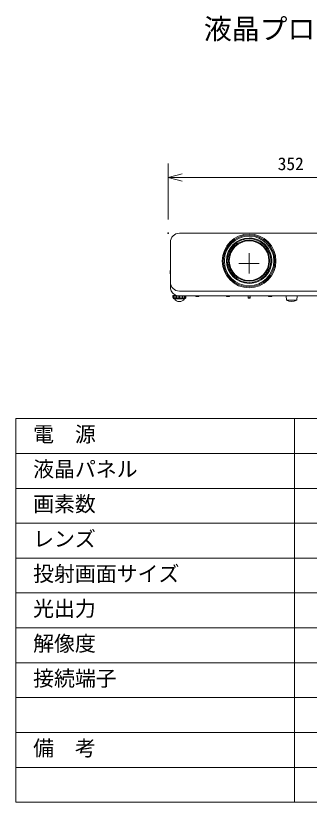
# Model space of a CAD drawing. Units: millimetres, scale not verified. Extents: x -63 to 62, y -56 to 57.
# Drawn here: x -62.5 to -20.4, y -56.2 to 56.5 of the extents above; entities that cross this region are included whole.
import ezdxf
from ezdxf.enums import TextEntityAlignment as Align

# ---------------------------------------------------------------- set-up
doc = ezdxf.new("R2010")
doc.units = ezdxf.units.MM
doc.header["$LTSCALE"] = 0.125
doc.header["$PDMODE"] = 32
doc.header["$PDSIZE"] = 0.0625
for name, color, linetype, lineweight in [('0-0_0', 7, 'Continuous', 9), ('0-2_WAKU', 1, 'Continuous', 18), ('0-4_GAIKEI', 1, 'Continuous', 18), ('0-5_SUNPO', 7, 'Continuous', 9)]:
    doc.layers.add(name, color=color, linetype=linetype, lineweight=lineweight)
doc.layers.add('0-1_DEFPOINTS', color=7, linetype='Continuous')
doc.layers.add('0-3_MOJI1', color=7, linetype='Continuous')
doc.styles.add('ＭＳ ゴシック', font='')
doc.styles.get('ＭＳ ゴシック').set_extended_font_data('MS Gothic')

# ---------------------------------------------------------------- blocks, each defined once
blk = doc.blocks.new('_OPEN30')
at = {"layer": '0-0_0'}
blk.add_line((0, 0), (-1, 0), dxfattribs=at)
blk.add_lwpolyline([(-1, 0.26795), (0, 0), (-1, -0.26795)], dxfattribs=at)
blk = doc.blocks.new('D6')
at = {"layer": '0-1_DEFPOINTS'}
for p in [(-11.0535, 23.9706), (-46.2535, 15.9706), (-11.0535, 15.9706)]:
    blk.add_point(p, dxfattribs=at)
at = {"layer": '0-5_SUNPO'}
for p, q in [((-46.2535, 17.9706), (-46.2535, 25.9706)), ((-11.0535, 17.9706), (-11.0535, 25.9706)), ((-44.2535, 23.9706), (-13.0535, 23.9706))]:
    blk.add_line(p, q, dxfattribs=at)
at = {"layer": '0-5_SUNPO', "xscale": 2, "yscale": 2, "rotation": 180}
blk.add_blockref('_OPEN30', (-46.2535, 23.9706), dxfattribs=at)
at = {"layer": '0-5_SUNPO', "xscale": 2, "yscale": 2}
blk.add_blockref('_OPEN30', (-11.0535, 23.9706), dxfattribs=at)
at = {"layer": '0-5_SUNPO', "style": 'ＭＳ ゴシック'}
blk.add_text('352', height=1.833, dxfattribs=at).set_placement((-30.5285, 24.4706), align=Align.BOTTOM_LEFT)

msp = doc.modelspace()

# ---------------------------------------------------------------- linework, layer by layer
at = {"layer": '0-2_WAKU', "color": 4}
for p, q in [((-62.5382, -1.2383), (-62.5382, -56.2383)), ((-62.5382, -1.2383), (62.4618, -1.2383)), ((-22.5382, -1.2383), (-22.5382, -56.2383)), ((62.4618, -56.2383), (-62.5382, -56.2383))]:
    msp.add_line(p, q, dxfattribs=at)
at = {"layer": '0-2_WAKU'}
for p, q in [((-62.5382, -6.2383), (62.4618, -6.2383)), ((-62.5382, -11.2383), (62.4618, -11.2383)), ((-62.5382, -16.2383), (62.4618, -16.2383)), ((-62.5382, -21.2383), (62.4618, -21.2383)), ((-62.5382, -26.2383), (62.4618, -26.2383)), ((-62.5382, -31.2383), (62.4618, -31.2383)), ((-62.5382, -36.2383), (62.4618, -36.2383)), ((-62.5382, -41.2383), (62.4618, -41.2383)), ((-62.5382, -46.2383), (62.4618, -46.2383)), ((-62.5382, -51.2383), (62.4618, -51.2383))]:
    msp.add_line(p, q, dxfattribs=at)
at = {"layer": '0-4_GAIKEI', "color": 7}
for p, q in [((-39.0385, 25.3325), (-6.4385, 25.3325)), ((-40.3385, 24.0325), (-40.3385, 23.8825)), ((-40.3385, 18.3325), (-40.3385, 23.8825)), ((-40.3385, 18.3325), (-40.3385, 18.3302)), ((-40.3385, 18.3302), (-40.3385, 17.5192)), ((-6.4385, 17.0325), (-39.0385, 17.0325)), ((-39.9685, 16.3825), (-39.9685, 16.1146)), ((-39.9385, 16.0378), (-39.9385, 16.0845)), ((-39.886, 16.4125), (-39.9379, 16.4125)), ((-39.9363, 16.0971), (-39.9363, 16.1146)), ((-39.6396, 16.4125), (-39.886, 16.4125)), ((-39.6396, 16.4125), (-39.4877, 16.4125)), ((-39.5885, 16.4125), (-39.5885, 16.455)), ((-39.0507, 16.3326), (-39.0435, 16.3326)), ((-38.1413, 16.3325), (-38.1413, 16.1146)), ((-38.1413, 16.1146), (-38.1413, 16.0971)), ((-38.1385, 16.0378), (-38.1385, 16.0845)), ((-38.1085, 16.1146), (-38.1085, 16.3325)), ((-33.9395, 16.3326), (-33.9395, 16.3326)), ((-32.8419, 16.3326), (-32.8096, 16.3326)), ((-32.6499, 16.3326), (-32.6498, 16.3326))]:
    msp.add_line(p, q, dxfattribs=at)
at = {"layer": '0-4_GAIKEI', "color": 7, "lineweight": 9}
for p, q in [((-29.0385, 19.5588), (-29.0385, 22.4663)), ((-27.5848, 21.0126), (-30.4923, 21.0126))]:
    msp.add_line(p, q, dxfattribs=at)
at = {"layer": '0-4_GAIKEI'}
for p, q in [((-40.3885, 20.0025), (-40.3385, 20.0025)), ((-40.3885, 19.7525), (-40.3885, 20.0025)), ((-40.3885, 19.7525), (-40.3385, 19.7525)), ((-40.3885, 19.5026), (-40.3885, 19.7525)), ((-40.3885, 19.5026), (-40.3385, 19.5026)), ((-39.9317, 16.0125), (-38.1454, 16.0125)), ((-39.864, 16.3825), (-39.864, 16.1146)), ((-39.8178, 16.3825), (-39.8178, 16.1146)), ((-39.5478, 16.3625), (-39.5478, 16.1146)), ((-39.542, 16.0982), (-39.542, 16.0972)), ((-39.4596, 16.4034), (-39.4596, 16.1146)), ((-39.4205, 16.3856), (-39.4219, 16.3825)), ((-39.1085, 16.3365), (-39.1085, 16.1146)), ((-39.0885, 16.1146), (-39.0885, 16.3334)), ((-38.9885, 16.3325), (-38.9885, 16.1146)), ((-38.6505, 16.3325), (-38.6505, 16.1146)), ((-38.6175, 16.1146), (-38.6175, 16.3325)), ((-38.2965, 16.3325), (-38.2965, 16.1146)), ((-38.2593, 16.1146), (-38.2593, 16.3325)), ((-38.2131, 16.1146), (-38.2131, 16.3325)), ((-36.6885, 16.2825), (-36.6885, 16.3326)), ((-36.4985, 16.2825), (-36.6885, 16.2825)), ((-36.2385, 16.2825), (-36.2385, 16.3326)), ((-32.4022, 16.3326), (-32.4021, 16.3326)), ((-32.2885, 16.2825), (-32.2885, 16.3326)), ((-29.1506, 16.0807), (-28.9265, 16.0807)), ((-29.148, 16.0003), (-28.9291, 16.0003)), ((-26.2385, 16.2825), (-26.2385, 16.3326)), ((-25.9785, 16.2825), (-25.9785, 16.3326)), ((-25.7885, 16.2825), (-25.7885, 16.3326)), ((-23.7385, 16.3326), (-23.686, 15.732)), ((-22.1911, 15.732), (-22.1385, 16.3326))]:
    msp.add_line(p, q, dxfattribs=at)
at = {"layer": '0-4_GAIKEI', "color": 7}
for points in [[(-40.3385, 17.5192), (-40.3148, 17.361), (-40.2718, 17.2069), (-40.2102, 17.0592), (-40.1309, 16.9202), (-40.0352, 16.792), (-39.9244, 16.6765), (-39.8003, 16.5755), (-39.6647, 16.4906), (-39.5197, 16.4229), (-39.3675, 16.3736), (-39.2103, 16.3433), (-39.0507, 16.3326)], [(-39.9358, 16.3625), (-39.9358, 16.1146), (-39.9358, 16.1103), (-39.9359, 16.1082), (-39.9359, 16.106), (-39.9361, 16.1022), (-39.9362, 16.0985), (-39.9365, 16.0952), (-39.9367, 16.0922), (-39.9368, 16.0906), (-39.937, 16.0893), (-39.9373, 16.0871), (-39.9374, 16.0861), (-39.9376, 16.0854), (-39.9377, 16.0848), (-39.9379, 16.0846), (-39.9379, 16.0845), (-39.9384, 16.0845), (-39.9385, 16.0845)], [(-39.9358, 16.3625), (-39.9344, 16.3739), (-39.9314, 16.3825)], [(-39.886, 16.4125), (-39.8865, 16.4125), (-39.8933, 16.412), (-39.8967, 16.4113), (-39.9001, 16.4104), (-39.9035, 16.4092), (-39.9068, 16.4078), (-39.91, 16.4061), (-39.9132, 16.4042), (-39.9158, 16.4022), (-39.9209, 16.3978), (-39.9232, 16.3953), (-39.9255, 16.3924), (-39.9277, 16.3893), (-39.9297, 16.386), (-39.9314, 16.3825)], [(-38.2885, 15.9135), (-38.2988, 15.9135), (-38.3292, 15.9135), (-38.3789, 15.9135), (-38.4467, 15.9135), (-38.5306, 15.9135), (-38.6283, 15.9135), (-38.7373, 15.9135), (-38.8544, 15.9135), (-38.9766, 15.9135), (-39.1005, 15.9135), (-39.2226, 15.9135), (-39.3398, 15.9135), (-39.4487, 15.9135), (-39.5465, 15.9135), (-39.6304, 15.9135), (-39.6981, 15.9135), (-39.7479, 15.9135), (-39.7783, 15.9135), (-39.7885, 15.9135)], [(-39.0435, 16.3326), (-38.4285, 16.3326), (-37.8135, 16.3326), (-36.5835, 16.3326), (-26.7437, 16.3326), (-16.5887, 16.3326), (-13.2036, 16.3326), (-11.5111, 16.3326), (-9.8186, 16.3326), (-8.1261, 16.3326), (-7.2798, 16.3326), (-6.4336, 16.3326)], [(-38.1385, 16.0845), (-38.1387, 16.0845), (-38.1391, 16.0845), (-38.1398, 16.0872), (-38.1413, 16.0971)], [(-33.2811, 16.3326), (-33.2641, 16.3326), (-33.2605, 16.3326), (-33.2603, 16.3326)], [(-32.7036, 16.3326), (-32.6986, 16.3326), (-32.676, 16.3326), (-32.6564, 16.3326), (-32.6426, 16.3326), (-32.6397, 16.3326), (-32.6395, 16.3326)], [(-32.6394, 16.3326), (-32.635, 16.3326), (-32.6213, 16.3326), (-32.6201, 16.3326), (-32.6201, 16.3326)], [(-31.0061, 16.3326), (-30.9982, 16.3326), (-30.9966, 16.3326), (-30.9963, 16.3326), (-30.9963, 16.3326)], [(-30.9429, 16.3326), (-30.9429, 16.3326), (-30.9428, 16.3326), (-30.9427, 16.3326), (-30.9422, 16.3326), (-30.9406, 16.3326), (-30.9364, 16.3326), (-30.9259, 16.3326), (-30.9104, 16.3326), (-30.909, 16.3326), (-30.9089, 16.3326)], [(-30.9089, 16.3326), (-30.9089, 16.3326), (-30.9086, 16.3326), (-30.908, 16.3326), (-30.9071, 16.3326), (-30.907, 16.3326)], [(-30.686, 16.3326), (-30.6859, 16.3326), (-30.6857, 16.3326), (-30.6852, 16.3326), (-30.6838, 16.3326), (-30.6797, 16.3326), (-30.6695, 16.3326), (-30.6545, 16.3326), (-30.6532, 16.3326), (-30.6531, 16.3326)], [(-30.6652, 16.3326), (-30.6573, 16.3326), (-30.6557, 16.3326), (-30.6554, 16.3326), (-30.6554, 16.3326)], [(-29.7468, 16.3326), (-29.7557, 16.3326), (-29.7594, 16.3326)]]:
    msp.add_lwpolyline(points, dxfattribs=at)
at = {"layer": '0-4_GAIKEI'}
for points in [[(-39.7806, 16.3625), (-39.7806, 16.1146), (-39.7815, 16.106), (-39.7839, 16.0985), (-39.7876, 16.0922), (-39.793, 16.0871), (-39.7999, 16.0846), (-39.8009, 16.0845), (-39.818, 16.0845), (-39.834, 16.0845)], [(-39.7806, 16.3625), (-39.779, 16.3739), (-39.7754, 16.3825)], [(-39.7393, 16.4125), (-39.7397, 16.4125), (-39.7446, 16.412), (-39.747, 16.4113), (-39.7495, 16.4104), (-39.752, 16.4092), (-39.7544, 16.4078), (-39.7568, 16.4061), (-39.7592, 16.4042), (-39.7613, 16.4022), (-39.7654, 16.3978), (-39.7673, 16.3953), (-39.7694, 16.3924), (-39.7714, 16.3893), (-39.7734, 16.386), (-39.7754, 16.3825)], [(-39.548, 16.3825), (-39.5479, 16.3858), (-39.5475, 16.389), (-39.5467, 16.3922), (-39.5455, 16.3953), (-39.5443, 16.3977), (-39.5413, 16.4022), (-39.5395, 16.4042), (-39.5374, 16.4061), (-39.5352, 16.4077), (-39.5273, 16.4125)], [(-39.548, 16.3825), (-39.5478, 16.3715), (-39.5478, 16.3625)], [(-39.4265, 16.3625), (-39.4265, 16.1146), (-39.4279, 16.106), (-39.4317, 16.0985), (-39.4378, 16.0922), (-39.4465, 16.0871), (-39.458, 16.0846), (-39.4596, 16.0845), (-39.4885, 16.0845), (-39.5169, 16.0845), (-39.5295, 16.0872), (-39.5401, 16.0947), (-39.5452, 16.1025), (-39.5477, 16.1119), (-39.5478, 16.1146)], [(-39.4265, 16.3625), (-39.4251, 16.3739), (-39.4191, 16.3903)], [(-38.9685, 16.3325), (-38.9685, 16.1146), (-38.9689, 16.1103), (-38.9694, 16.1082), (-38.9701, 16.106), (-38.9719, 16.1022), (-38.9743, 16.0985), (-38.9774, 16.0952), (-38.981, 16.0922), (-38.9833, 16.0906), (-38.9857, 16.0893), (-38.9908, 16.0871), (-38.9939, 16.0861), (-38.9971, 16.0854), (-39.0003, 16.0848), (-39.0037, 16.0846), (-39.0055, 16.0845), (-39.0385, 16.0845), (-39.0716, 16.0845), (-39.0754, 16.0847), (-39.0791, 16.0852), (-39.0829, 16.086), (-39.0866, 16.0872), (-39.0899, 16.0886), (-39.0932, 16.0903), (-39.0963, 16.0923), (-39.0992, 16.0947), (-39.1026, 16.0983), (-39.104, 16.1003), (-39.1054, 16.1025), (-39.1064, 16.1046), (-39.1073, 16.1069), (-39.108, 16.1094), (-39.1084, 16.1119), (-39.1085, 16.1146)], [(-38.5293, 16.3325), (-38.5293, 16.1146), (-38.5305, 16.106), (-38.534, 16.0985), (-38.5396, 16.0922), (-38.5478, 16.0871), (-38.5587, 16.0846), (-38.5602, 16.0845), (-38.5885, 16.0845), (-38.6175, 16.0845), (-38.6308, 16.0872), (-38.6421, 16.0947), (-38.6477, 16.1025), (-38.6504, 16.1119), (-38.6505, 16.1146)], [(-38.2431, 16.0845), (-38.2591, 16.0845), (-38.2762, 16.0845), (-38.2842, 16.0872), (-38.2912, 16.0947), (-38.2947, 16.1025), (-38.2964, 16.1119), (-38.2965, 16.1146)], [(-36.2385, 16.2825), (-36.4985, 16.2825), (-36.4985, 16.3326)], [(-32.2885, 16.2825), (-32.0985, 16.2825), (-32.0985, 16.3326)], [(-32.0985, 16.2825), (-31.8385, 16.2825), (-31.8385, 16.3326)], [(-31.6545, 16.3326), (-31.6545, 16.3326), (-31.6544, 16.3326), (-31.6542, 16.3326), (-31.6535, 16.3326), (-31.6513, 16.3326), (-31.6454, 16.3326), (-31.6097, 16.3326)], [(-31.5784, 16.3326), (-31.5783, 16.3326), (-31.5725, 16.3326), (-31.5582, 16.3326), (-31.5371, 16.3326), (-31.5352, 16.3326), (-31.5351, 16.3326)], [(-29.178, 16.0306), (-29.1791, 16.0626), (-29.1799, 16.0843), (-29.1812, 16.1233), (-29.1831, 16.1768), (-29.1853, 16.2411), (-29.1871, 16.2928), (-29.1885, 16.3326)], [(-29.1554, 16.2322), (-29.1531, 16.1609), (-29.1512, 16.1015), (-29.1499, 16.0582), (-29.1491, 16.0341)], [(-28.9279, 16.0341), (-28.9272, 16.0582), (-28.9258, 16.1015), (-28.924, 16.1609), (-28.9217, 16.2322)], [(-28.8885, 16.3326), (-28.8899, 16.2928), (-28.8917, 16.2411), (-28.894, 16.1768), (-28.8958, 16.1233), (-28.8972, 16.0843), (-28.898, 16.0626), (-28.8991, 16.0306)], [(-25.7885, 16.2825), (-25.9785, 16.2825), (-26.2385, 16.2825)], [(-22.9385, 15.732), (-23.0683, 15.732), (-23.1942, 15.732), (-23.3123, 15.732), (-23.419, 15.732), (-23.5111, 15.732), (-23.5859, 15.732), (-23.6409, 15.732), (-23.6746, 15.732), (-23.686, 15.732)], [(-22.1911, 15.732), (-22.2024, 15.732), (-22.2362, 15.732), (-22.2912, 15.732), (-22.3659, 15.732), (-22.4581, 15.732), (-22.5648, 15.732), (-22.6829, 15.732), (-22.8087, 15.732), (-22.9385, 15.732)]]:
    msp.add_lwpolyline(points, dxfattribs=at)
at = {"layer": '0-4_GAIKEI', "color": 7}
msp.add_circle((-29.0385, 21.3606), 3.8529, dxfattribs=at)
at = {"layer": '0-4_GAIKEI'}
for radius in [3.705, 3.555]:
    msp.add_circle((-29.0385, 21.3606), radius, dxfattribs=at)
at = {"layer": '0-4_GAIKEI', "color": 7}
for centre, radius, start, end in [((-39.0385, 24.0325), 1.3, 90, 180), ((-39.0385, 18.3325), 1.3, 180, 270), ((-39.9385, 16.3825), 0.03, 90, 180), ((-39.9385, 16.1146), 0.03, 180, 270), ((-39.8885, 16.0378), 0.05, 180, 234.1117), ((-39.0385, 17.2125), 1.5, 234.1117, 240), ((-39.0385, 16.3884), 0.8558, 213.75402, 270), ((-39.0385, 16.3884), 0.8558, 270, 326.24599), ((-39.0385, 17.2125), 1.5, 300, 305.8883), ((-38.1885, 16.0378), 0.05, 305.8883, 0), ((-38.1385, 16.1146), 0.03, 270, 0)]:
    msp.add_arc(centre, radius, start, end, dxfattribs=at)
at = {"layer": '0-4_GAIKEI'}
for centre, radius, start, end in [((-29.0385, 21.3956), 3.25, 90, 270), ((-29.0385, 21.3956), 3.13, 90, 270), ((-29.0385, 21.3956), 2.95, 90, 270), ((-29.0385, 21.3956), 2.9499, 90, 270), ((-29.0385, 21.3956), 2.845, 90, 270), ((-29.0385, 21.3956), 3.25, 333.35151, 90), ((-29.0385, 21.3956), 3.13, 270, 90), ((-29.0385, 21.3956), 2.95, 270, 90), ((-29.0385, 21.3956), 2.9499, 270, 90), ((-29.0385, 21.3956), 2.845, 270, 90), ((-29.0385, 21.3956), 3.25, 270, 333.35151), ((-39.834, 16.3825), 0.03, 90, 180), ((-39.834, 16.1146), 0.03, 180, 270), ((-38.2431, 16.1146), 0.03, 270, 0), ((-29.148, 16.0303), 0.03, 182, 265.76865), ((-28.9291, 16.0303), 0.03, 270.77788, 358), ((-22.9385, 17.0325), 1.5, 240.11183, 299.88817)]:
    msp.add_arc(centre, radius, start, end, dxfattribs=at)

# ---------------------------------------------------------------- block references
at = {"layer": '0-5_SUNPO'}
msp.add_blockref('D6', (5.5984, 9.3493), dxfattribs=at)

# ---------------------------------------------------------------- texts
at = {"layer": '0-3_MOJI1', "style": 'ＭＳ ゴシック'}
for s, height, p in [('液晶プロジェクター', 2.933, (-35.5382, 52.2619)), ('電\u3000源', 2.199, (-60.0382, -5.2383)), ('液晶パネル', 2.199, (-60.0382, -10.2383)), ('画素数', 2.199, (-60.0382, -15.2383)), ('レンズ', 2.199, (-60.0382, -20.2383)), ('投射画面サイズ', 2.199, (-60.0382, -25.2383)), ('光出力', 2.199, (-60.0382, -30.2383)), ('解像度', 2.199, (-60.0382, -35.2383)), ('接続端子', 2.199, (-60.0382, -40.2383)), ('備\u3000考', 2.199, (-60.0382, -50.2383))]:
    msp.add_text(s, height=height, dxfattribs=at).set_placement(p, align=Align.BOTTOM_LEFT)

doc.saveas('drawing.dxf')
